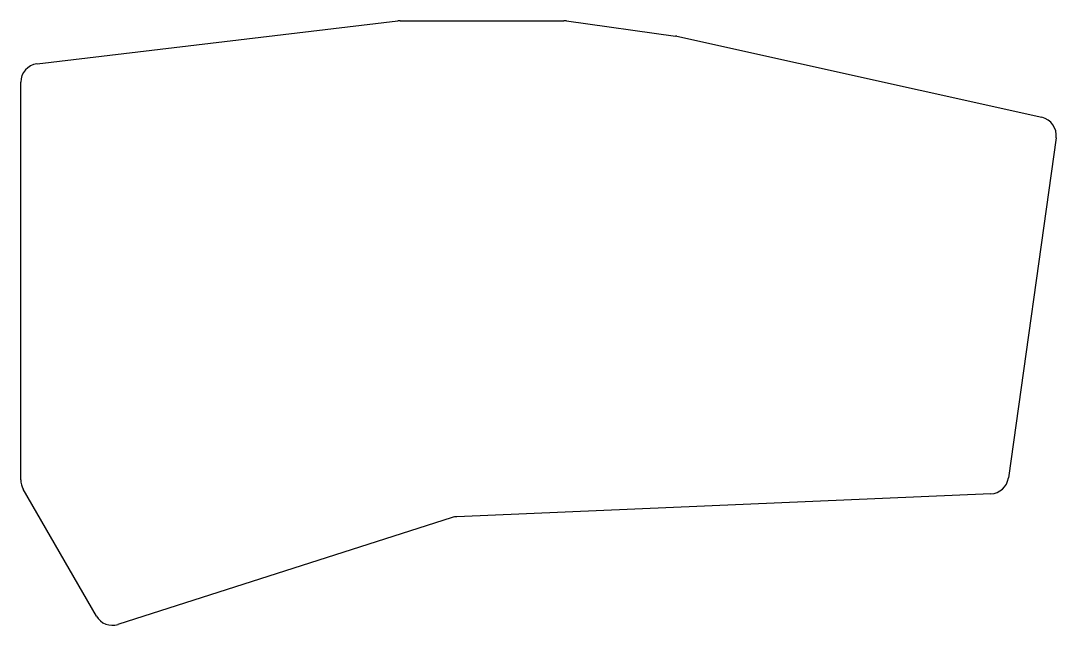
# Model space of a CAD drawing. Header units: millimetres. Extents: x 228 to 397, y -170 to -72.
import ezdxf

# ---------------------------------------------------------------- set-up
doc = ezdxf.new("R2010")
doc.units = ezdxf.units.MM

msp = doc.modelspace()

# ---------------------------------------------------------------- linework, layer by layer
for p, q in [((230.98, -78.75), (289.58, -71.77)), ((289.94, -71.75), (316.55, -71.75)), ((316.96, -71.77), (334.64, -74.23)), ((334.87, -74.27), (394.15, -87.41)), ((228.33, -146.26), (228.33, -81.73)), ((396.47, -90.75), (388.72, -145.94)), ((240.62, -168.35), (228.73, -147.76)), ((385.87, -148.52), (299.16, -152.23)), ((298.37, -152.37), (244.13, -169.71))]:
    msp.add_line(p, q)
for centre, start, end in [((289.94, -74.75), 90, 96.7916), ((316.55, -74.75), 82.0928, 90), ((334.23, -77.2), 77.5066, 82.0928), ((231.33, -81.73), 96.7916, 180), ((393.5, -90.34), 352, 77.5066), ((231.33, -146.26), 180, 210), ((385.75, -145.52), 272.4495, 352), ((299.29, -155.23), 92.4495, 107.7281), ((243.22, -166.85), 210, 287.7281)]:
    msp.add_arc(centre, 3, start, end)

doc.saveas('drawing.dxf')
